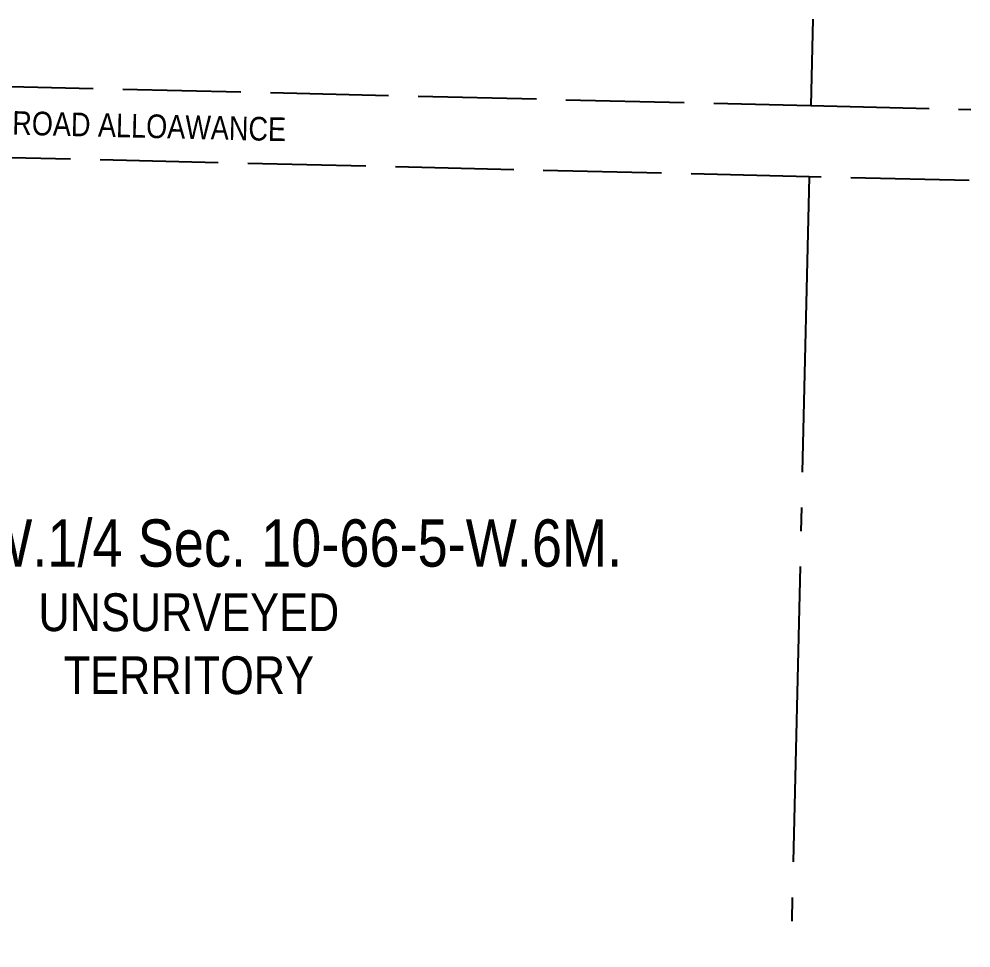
# Model space of a CAD drawing. Extents: x 390844 to 396105, y 6060704 to 6064255.
# Drawn here: x 393852.3 to 394254.9, y 6062896.4 to 6063289.5 of the extents above; entities that cross this region are included whole.
import ezdxf
from ezdxf.enums import TextEntityAlignment as Align

# ---------------------------------------------------------------- set-up
doc = ezdxf.new("R2010")
doc.units = 0
doc.header["$LTSCALE"] = 5
doc.linetypes.add('foc-QUARTERLINE', pattern=[33, 25, -3, 2, -3])
doc.linetypes.add('foc-UNSURVEYED', pattern=[12.5, 10, -2.5])
for name, color, linetype in [('C-SYMBOL', 7, 'Continuous'), ('L-QSEC', 8, 'foc-QUARTERLINE'), ('L-UNS-T', 3, 'Continuous'), ('L-USEC', 7, 'foc-UNSURVEYED')]:
    doc.layers.add(name, color=color, linetype=linetype)
doc.styles.add('175L', font='ARIALN.TTF', dxfattribs={"height": 20})
doc.styles.add('80L', font='ARIALN.TTF', dxfattribs={"height": 10})

msp = doc.modelspace()

# ---------------------------------------------------------------- linework, layer by layer
at = {"layer": 'L-QSEC'}
for p, q in [((394188.06, 6063289.52), (394187.2, 6063252.92)), ((394186.49, 6063222.76), (394167.66, 6062418.65))]:
    msp.add_line(p, q, dxfattribs=at)
at = {"layer": 'L-USEC'}
for p, q in [((393396.3, 6063271.84), (394187.2, 6063252.92)), ((394187.2, 6063252.92), (394254.9, 6063251.3)), ((394186.49, 6063222.76), (393395.59, 6063241.69)), ((394254.07, 6063221.15), (394186.49, 6063222.76))]:
    msp.add_line(p, q, dxfattribs=at)

# ---------------------------------------------------------------- texts
at = {"layer": 'C-SYMBOL', "color": 3, "style": '175L'}
msp.add_text('Theor. N.W.1/4 Sec. 10-66-5-W.6M.', height=19.9919, dxfattribs=at).set_placement((393924.12, 6063051.8), align=Align.BOTTOM_CENTER)
at = {"layer": 'L-UNS-T', "color": 3, "insert": (393924.12, 6063025.06), "char_height": 15.9936, "attachment_point": 5, "style": '80L'}
msp.add_mtext_dynamic_manual_height_columns('UNSURVEYED TERRITORY', width=126.3628, gutter_width=47.48, heights=[0], dxfattribs=at)

# ---------------------------------------------------------------- next in the draw order: texts
at = {"layer": 'L-USEC', "insert": (393649.25, 6063255.38), "char_height": 9.9961, "width": 318.304, "attachment_point": 1, "rotation": 358.6301, "style": '80L', "bg_fill": 3, "box_fill_scale": 1.15, "bg_fill_color": 256, "bg_fill_true_color": 256, "bg_fill_transparency": 0}
msp.add_mtext('30.18 THEORETICAL GOVERNMENT ROAD ALLOAWANCE', dxfattribs=at)

doc.saveas('drawing.dxf')
